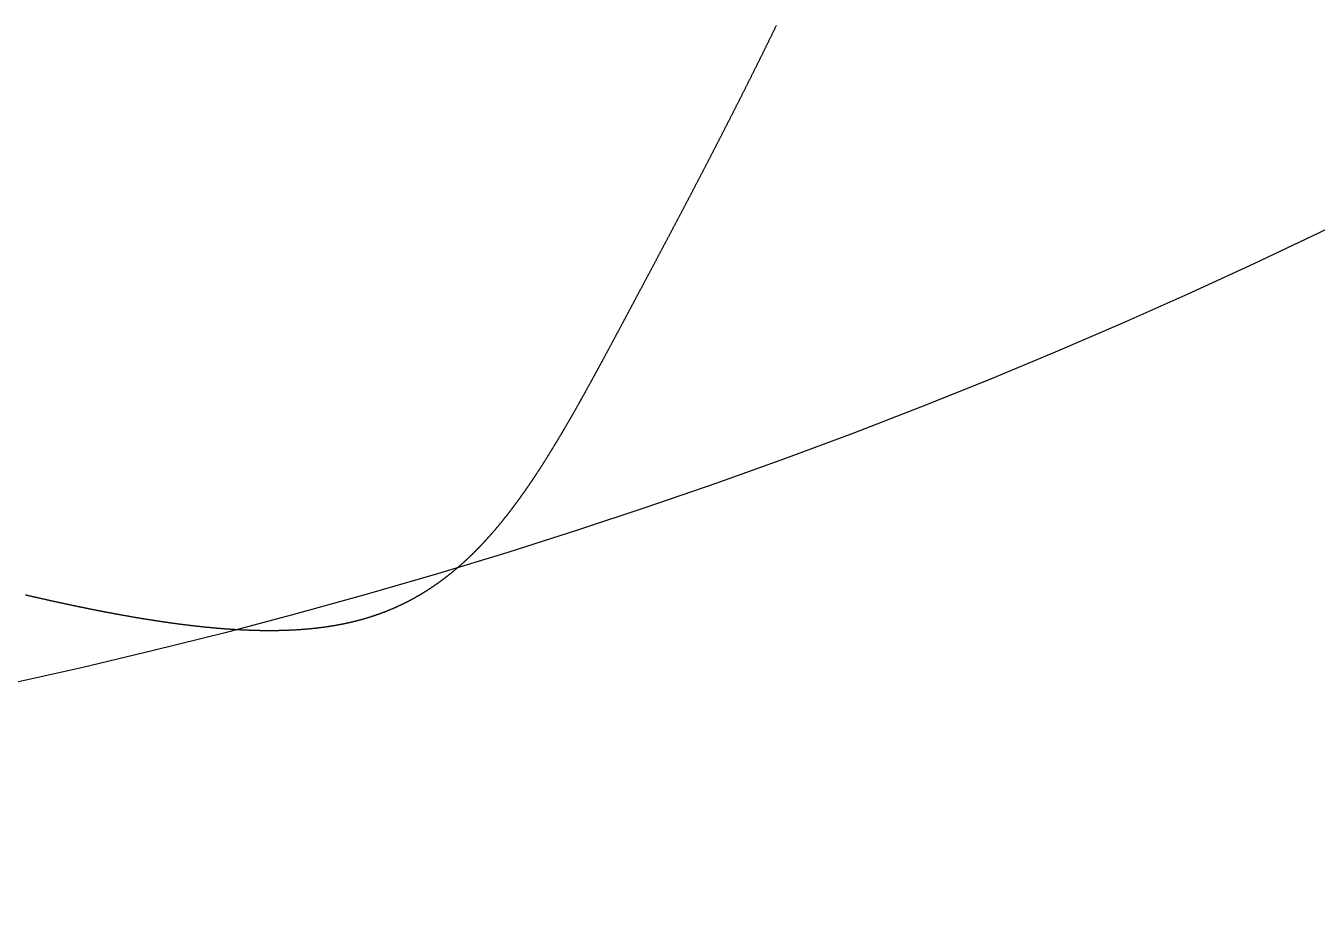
# Model space of a CAD drawing. Header units: millimetres. Extents: x 88 to 97873, y 32 to 55088.
# Drawn here: x 48946.249 to 48948.723, y 5107.377 to 5109.074 of the extents above; entities that cross this region are included whole.
import ezdxf

# ---------------------------------------------------------------- set-up
doc = ezdxf.new("R2010")
doc.units = ezdxf.units.MM
doc.header["$LTSCALE"] = 0.3

msp = doc.modelspace()

# ---------------------------------------------------------------- linework, layer by layer
msp.add_lwpolyline([(48946.2489, 5107.9835), (48946.25, 5107.9833), (48946.2512, 5107.983), (48946.2523, 5107.9827), (48946.2535, 5107.9825), (48946.2546, 5107.9822), (48946.2558, 5107.9819), (48946.2569, 5107.9817), (48946.258, 5107.9814), (48946.2592, 5107.9812), (48946.2603, 5107.9809), (48946.2615, 5107.9806), (48946.2626, 5107.9804), (48946.2637, 5107.9801), (48946.2649, 5107.9799), (48946.266, 5107.9796), (48946.2672, 5107.9793), (48946.2683, 5107.9791), (48946.2694, 5107.9788), (48946.2706, 5107.9786), (48946.2717, 5107.9783), (48946.2728, 5107.978), (48946.274, 5107.9778), (48946.2751, 5107.9775), (48946.2763, 5107.9773), (48946.2774, 5107.977), (48946.2785, 5107.9768), (48946.2797, 5107.9765), (48946.2808, 5107.9763), (48946.2819, 5107.976), (48946.283, 5107.9757), (48946.2842, 5107.9755), (48946.2853, 5107.9752), (48946.2864, 5107.975), (48946.2876, 5107.9747), (48946.2887, 5107.9745), (48946.2898, 5107.9742), (48946.291, 5107.974), (48946.2921, 5107.9737), (48946.2932, 5107.9735), (48946.2943, 5107.9732), (48946.2955, 5107.973), (48946.2966, 5107.9727), (48946.2977, 5107.9725), (48946.2988, 5107.9722), (48946.3, 5107.972), (48946.3011, 5107.9717), (48946.3022, 5107.9715), (48946.3033, 5107.9713), (48946.3045, 5107.971), (48946.3056, 5107.9708), (48946.3067, 5107.9705), (48946.3078, 5107.9703), (48946.3089, 5107.97), (48946.3101, 5107.9698), (48946.3112, 5107.9695), (48946.3123, 5107.9693), (48946.3134, 5107.9691), (48946.3145, 5107.9688), (48946.3157, 5107.9686), (48946.3168, 5107.9683), (48946.3179, 5107.9681), (48946.319, 5107.9678), (48946.3201, 5107.9676), (48946.3212, 5107.9674), (48946.3224, 5107.9671), (48946.3235, 5107.9669), (48946.3246, 5107.9666), (48946.3257, 5107.9664), (48946.3268, 5107.9662), (48946.3279, 5107.9659), (48946.329, 5107.9657), (48946.3301, 5107.9655), (48946.3313, 5107.9652), (48946.3324, 5107.965), (48946.3335, 5107.9648), (48946.3346, 5107.9645), (48946.3357, 5107.9643), (48946.3368, 5107.964), (48946.3379, 5107.9638), (48946.339, 5107.9636), (48946.3401, 5107.9633), (48946.3412, 5107.9631), (48946.3423, 5107.9629), (48946.3434, 5107.9627), (48946.3445, 5107.9624), (48946.3457, 5107.9622), (48946.3468, 5107.962), (48946.3479, 5107.9617), (48946.349, 5107.9615), (48946.3501, 5107.9613), (48946.3512, 5107.961), (48946.3523, 5107.9608), (48946.3534, 5107.9606), (48946.3545, 5107.9604), (48946.3556, 5107.9601), (48946.3567, 5107.9599), (48946.3578, 5107.9597), (48946.3589, 5107.9595), (48946.36, 5107.9592), (48946.3611, 5107.959), (48946.3622, 5107.9588), (48946.3633, 5107.9586), (48946.3643, 5107.9583), (48946.3654, 5107.9581), (48946.3665, 5107.9579), (48946.3676, 5107.9577), (48946.3687, 5107.9575), (48946.3698, 5107.9572), (48946.3709, 5107.957), (48946.372, 5107.9568), (48946.3731, 5107.9566), (48946.3742, 5107.9564), (48946.3753, 5107.9561), (48946.3764, 5107.9559), (48946.3775, 5107.9557), (48946.3785, 5107.9555), (48946.3796, 5107.9553), (48946.3807, 5107.9551), (48946.3818, 5107.9548), (48946.3829, 5107.9546), (48946.384, 5107.9544), (48946.3851, 5107.9542), (48946.3862, 5107.954), (48946.3872, 5107.9538), (48946.3883, 5107.9536), (48946.3894, 5107.9533), (48946.3905, 5107.9531), (48946.3916, 5107.9529), (48946.3927, 5107.9527), (48946.3937, 5107.9525), (48946.3948, 5107.9523), (48946.3959, 5107.9521), (48946.397, 5107.9519), (48946.3981, 5107.9517), (48946.3991, 5107.9515), (48946.4002, 5107.9512), (48946.4013, 5107.951), (48946.4024, 5107.9508), (48946.4035, 5107.9506), (48946.4045, 5107.9504), (48946.4056, 5107.9502), (48946.4067, 5107.95), (48946.4078, 5107.9498), (48946.4088, 5107.9496), (48946.4099, 5107.9494), (48946.411, 5107.9492), (48946.4121, 5107.949), (48946.4131, 5107.9488), (48946.4142, 5107.9486), (48946.4153, 5107.9484), (48946.4163, 5107.9482), (48946.4174, 5107.948), (48946.4185, 5107.9478), (48946.4196, 5107.9476), (48946.4206, 5107.9474), (48946.4217, 5107.9472), (48946.4228, 5107.947), (48946.4238, 5107.9468), (48946.4249, 5107.9466), (48946.426, 5107.9464), (48946.427, 5107.9462), (48946.4281, 5107.946), (48946.4292, 5107.9458), (48946.4302, 5107.9456), (48946.4313, 5107.9455), (48946.4323, 5107.9453), (48946.4334, 5107.9451), (48946.4345, 5107.9449), (48946.4355, 5107.9447), (48946.4366, 5107.9445), (48946.4376, 5107.9443), (48946.4387, 5107.9441), (48946.4398, 5107.9439), (48946.4408, 5107.9437), (48946.4419, 5107.9436), (48946.4429, 5107.9434), (48946.444, 5107.9432), (48946.4451, 5107.943), (48946.4461, 5107.9428), (48946.4472, 5107.9426), (48946.4482, 5107.9424), (48946.4493, 5107.9423), (48946.4503, 5107.9421), (48946.4514, 5107.9419), (48946.4524, 5107.9417), (48946.4535, 5107.9415), (48946.4545, 5107.9413), (48946.4556, 5107.9412), (48946.4566, 5107.941), (48946.4577, 5107.9408), (48946.4587, 5107.9406), (48946.4598, 5107.9404), (48946.4608, 5107.9403), (48946.4619, 5107.9401), (48946.4629, 5107.9399), (48946.464, 5107.9397), (48946.465, 5107.9396), (48946.4661, 5107.9394), (48946.4671, 5107.9392), (48946.4682, 5107.939), (48946.4692, 5107.9389), (48946.4702, 5107.9387), (48946.4713, 5107.9385), (48946.4723, 5107.9383), (48946.4734, 5107.9382), (48946.4744, 5107.938), (48946.4754, 5107.9378), (48946.4765, 5107.9377), (48946.4775, 5107.9375), (48946.4786, 5107.9373), (48946.4796, 5107.9372), (48946.4806, 5107.937), (48946.4817, 5107.9368), (48946.4827, 5107.9367), (48946.4837, 5107.9365), (48946.4848, 5107.9363), (48946.4858, 5107.9362), (48946.4868, 5107.936), (48946.4879, 5107.9358), (48946.4889, 5107.9357), (48946.4899, 5107.9355), (48946.491, 5107.9354), (48946.492, 5107.9352), (48946.493, 5107.935), (48946.4941, 5107.9349), (48946.4951, 5107.9347), (48946.4961, 5107.9346), (48946.4972, 5107.9344), (48946.4982, 5107.9342), (48946.4992, 5107.9341), (48946.5002, 5107.9339), (48946.5013, 5107.9338), (48946.5023, 5107.9336), (48946.5033, 5107.9335), (48946.5043, 5107.9333), (48946.5054, 5107.9331), (48946.5064, 5107.933), (48946.5074, 5107.9328), (48946.5084, 5107.9327), (48946.5095, 5107.9325), (48946.5105, 5107.9324), (48946.5115, 5107.9322), (48946.5125, 5107.9321), (48946.5135, 5107.9319), (48946.5145, 5107.9318), (48946.5156, 5107.9316), (48946.5166, 5107.9315), (48946.5176, 5107.9314), (48946.5186, 5107.9312), (48946.5196, 5107.9311), (48946.5206, 5107.9309), (48946.5217, 5107.9308), (48946.5227, 5107.9306), (48946.5237, 5107.9305), (48946.5247, 5107.9303), (48946.5257, 5107.9302), (48946.5267, 5107.9301), (48946.5277, 5107.9299), (48946.5287, 5107.9298), (48946.5298, 5107.9296), (48946.5308, 5107.9295), (48946.5318, 5107.9294), (48946.5328, 5107.9292), (48946.5338, 5107.9291), (48946.5348, 5107.929), (48946.5358, 5107.9288), (48946.5368, 5107.9287), (48946.5378, 5107.9285), (48946.5388, 5107.9284), (48946.5398, 5107.9283), (48946.5408, 5107.9282), (48946.5418, 5107.928), (48946.5428, 5107.9279), (48946.5438, 5107.9278), (48946.5448, 5107.9276), (48946.5458, 5107.9275), (48946.5468, 5107.9274), (48946.5478, 5107.9272), (48946.5488, 5107.9271), (48946.5498, 5107.927), (48946.5508, 5107.9269), (48946.5518, 5107.9267), (48946.5528, 5107.9266), (48946.5538, 5107.9265), (48946.5548, 5107.9264), (48946.5558, 5107.9262), (48946.5568, 5107.9261), (48946.5578, 5107.926), (48946.5588, 5107.9259), (48946.5598, 5107.9258), (48946.5608, 5107.9256), (48946.5617, 5107.9255), (48946.5627, 5107.9254), (48946.5637, 5107.9253), (48946.5647, 5107.9252), (48946.5657, 5107.925), (48946.5667, 5107.9249), (48946.5677, 5107.9248), (48946.5687, 5107.9247), (48946.5697, 5107.9246), (48946.5706, 5107.9245), (48946.5716, 5107.9244), (48946.5726, 5107.9242), (48946.5736, 5107.9241), (48946.5746, 5107.924), (48946.5756, 5107.9239), (48946.5765, 5107.9238), (48946.5775, 5107.9237), (48946.5785, 5107.9236), (48946.5795, 5107.9235), (48946.5805, 5107.9234), (48946.5814, 5107.9233), (48946.5824, 5107.9232), (48946.5834, 5107.9231), (48946.5844, 5107.923), (48946.5853, 5107.9228), (48946.5863, 5107.9227), (48946.5873, 5107.9226), (48946.5883, 5107.9225), (48946.5892, 5107.9224), (48946.5902, 5107.9223), (48946.5912, 5107.9222), (48946.5922, 5107.9221), (48946.5931, 5107.922), (48946.5941, 5107.9219), (48946.5951, 5107.9218), (48946.596, 5107.9218), (48946.597, 5107.9217), (48946.598, 5107.9216), (48946.5989, 5107.9215), (48946.5999, 5107.9214), (48946.6009, 5107.9213), (48946.6018, 5107.9212), (48946.6028, 5107.9211), (48946.6038, 5107.921), (48946.6047, 5107.9209), (48946.6057, 5107.9208), (48946.6066, 5107.9207), (48946.6076, 5107.9207), (48946.6086, 5107.9206), (48946.6095, 5107.9205), (48946.6105, 5107.9204), (48946.6114, 5107.9203), (48946.6124, 5107.9202), (48946.6134, 5107.9201), (48946.6143, 5107.9201), (48946.6153, 5107.92), (48946.6162, 5107.9199), (48946.6172, 5107.9198), (48946.6181, 5107.9197), (48946.6191, 5107.9197), (48946.62, 5107.9196), (48946.621, 5107.9195), (48946.622, 5107.9194), (48946.6229, 5107.9193), (48946.6239, 5107.9193), (48946.6248, 5107.9192), (48946.6258, 5107.9191), (48946.6267, 5107.919), (48946.6277, 5107.919), (48946.6286, 5107.9189), (48946.6295, 5107.9188), (48946.6305, 5107.9187), (48946.6314, 5107.9187), (48946.6324, 5107.9186), (48946.6333, 5107.9185), (48946.6343, 5107.9185), (48946.6352, 5107.9184), (48946.6362, 5107.9183), (48946.6371, 5107.9183), (48946.638, 5107.9182), (48946.639, 5107.9181), (48946.6399, 5107.9181), (48946.6409, 5107.918), (48946.6418, 5107.918), (48946.6427, 5107.9179), (48946.6437, 5107.9178), (48946.6446, 5107.9178), (48946.6455, 5107.9177), (48946.6465, 5107.9176), (48946.6474, 5107.9176), (48946.6483, 5107.9175), (48946.6493, 5107.9175), (48946.6502, 5107.9174), (48946.6511, 5107.9174), (48946.6521, 5107.9173), (48946.653, 5107.9173), (48946.6539, 5107.9172), (48946.6549, 5107.9172), (48946.6558, 5107.9171), (48946.6567, 5107.917), (48946.6576, 5107.917), (48946.6586, 5107.9169), (48946.6595, 5107.9169), (48946.6604, 5107.9169), (48946.6613, 5107.9168), (48946.6623, 5107.9168), (48946.6632, 5107.9167), (48946.6641, 5107.9167), (48946.665, 5107.9166), (48946.666, 5107.9166), (48946.6669, 5107.9165), (48946.6678, 5107.9165), (48946.6687, 5107.9165), (48946.6696, 5107.9164), (48946.6706, 5107.9164), (48946.6715, 5107.9163), (48946.6724, 5107.9163), (48946.6733, 5107.9163), (48946.6742, 5107.9162), (48946.6751, 5107.9162), (48946.6761, 5107.9162), (48946.677, 5107.9161), (48946.6779, 5107.9161), (48946.6788, 5107.9161), (48946.6797, 5107.916), (48946.6806, 5107.916), (48946.6815, 5107.916), (48946.6824, 5107.9159), (48946.6833, 5107.9159), (48946.6842, 5107.9159), (48946.6852, 5107.9158), (48946.6861, 5107.9158), (48946.687, 5107.9158), (48946.6879, 5107.9158), (48946.6888, 5107.9157), (48946.6897, 5107.9157), (48946.6906, 5107.9157), (48946.6915, 5107.9157), (48946.6924, 5107.9156), (48946.6933, 5107.9156), (48946.6942, 5107.9156), (48946.6951, 5107.9156), (48946.696, 5107.9156), (48946.6969, 5107.9156), (48946.6978, 5107.9155), (48946.6987, 5107.9155), (48946.6996, 5107.9155), (48946.7005, 5107.9155), (48946.7014, 5107.9155), (48946.7023, 5107.9155), (48946.7032, 5107.9155), (48946.704, 5107.9154), (48946.7049, 5107.9154), (48946.7058, 5107.9154), (48946.7067, 5107.9154), (48946.7076, 5107.9154), (48946.7085, 5107.9154), (48946.7094, 5107.9154), (48946.7103, 5107.9154), (48946.7112, 5107.9154), (48946.7121, 5107.9154), (48946.7129, 5107.9154), (48946.7138, 5107.9154), (48946.7147, 5107.9154), (48946.7156, 5107.9154), (48946.7165, 5107.9154), (48946.7174, 5107.9154), (48946.7182, 5107.9154), (48946.7191, 5107.9154), (48946.72, 5107.9154), (48946.7209, 5107.9154), (48946.7218, 5107.9154), (48946.7226, 5107.9154), (48946.7235, 5107.9154), (48946.7244, 5107.9154), (48946.7253, 5107.9154), (48946.7261, 5107.9154), (48946.727, 5107.9154), (48946.7279, 5107.9154), (48946.7288, 5107.9155), (48946.7296, 5107.9155), (48946.7305, 5107.9155), (48946.7314, 5107.9155), (48946.7323, 5107.9155), (48946.7331, 5107.9155), (48946.734, 5107.9155), (48946.7349, 5107.9156), (48946.7357, 5107.9156), (48946.7366, 5107.9156), (48946.7375, 5107.9156), (48946.7383, 5107.9156), (48946.7392, 5107.9157), (48946.7401, 5107.9157), (48946.7409, 5107.9157), (48946.7418, 5107.9157), (48946.7426, 5107.9157), (48946.7435, 5107.9158), (48946.7444, 5107.9158), (48946.7452, 5107.9158), (48946.7461, 5107.9159), (48946.7469, 5107.9159), (48946.7478, 5107.9159), (48946.7487, 5107.9159), (48946.7495, 5107.916), (48946.7504, 5107.916), (48946.7512, 5107.916), (48946.7521, 5107.9161), (48946.7529, 5107.9161), (48946.7538, 5107.9161), (48946.7546, 5107.9162), (48946.7555, 5107.9162), (48946.7563, 5107.9162), (48946.7572, 5107.9163), (48946.758, 5107.9163), (48946.7589, 5107.9164), (48946.7597, 5107.9164), (48946.7606, 5107.9165), (48946.7614, 5107.9165), (48946.7623, 5107.9165), (48946.7631, 5107.9166), (48946.764, 5107.9166), (48946.7648, 5107.9167), (48946.7657, 5107.9167), (48946.7665, 5107.9168), (48946.7673, 5107.9168), (48946.7682, 5107.9169), (48946.769, 5107.9169), (48946.7699, 5107.917), (48946.7707, 5107.917), (48946.7715, 5107.9171), (48946.7724, 5107.9171), (48946.7732, 5107.9172), (48946.774, 5107.9172), (48946.7749, 5107.9173), (48946.7757, 5107.9174), (48946.7766, 5107.9174), (48946.7774, 5107.9175), (48946.7782, 5107.9175), (48946.779, 5107.9176), (48946.7799, 5107.9177), (48946.7807, 5107.9177), (48946.7815, 5107.9178), (48946.7824, 5107.9179), (48946.7832, 5107.9179), (48946.784, 5107.918), (48946.7848, 5107.918), (48946.7857, 5107.9181), (48946.7865, 5107.9182), (48946.7873, 5107.9183), (48946.7881, 5107.9183), (48946.789, 5107.9184), (48946.7898, 5107.9185), (48946.7906, 5107.9185), (48946.7914, 5107.9186), (48946.7922, 5107.9187), (48946.7931, 5107.9188), (48946.7939, 5107.9188), (48946.7947, 5107.9189), (48946.7955, 5107.919), (48946.7963, 5107.9191), (48946.7972, 5107.9192), (48946.798, 5107.9192), (48946.7988, 5107.9193), (48946.7996, 5107.9194), (48946.8004, 5107.9195), (48946.8012, 5107.9196), (48946.802, 5107.9197), (48946.8028, 5107.9198), (48946.8036, 5107.9198), (48946.8045, 5107.9199), (48946.8053, 5107.92), (48946.8061, 5107.9201), (48946.8069, 5107.9202), (48946.8077, 5107.9203), (48946.8085, 5107.9204), (48946.8093, 5107.9205), (48946.8101, 5107.9206), (48946.8109, 5107.9207), (48946.8117, 5107.9208), (48946.8125, 5107.9209), (48946.8133, 5107.921), (48946.8141, 5107.9211), (48946.8149, 5107.9212), (48946.8157, 5107.9213), (48946.8165, 5107.9214), (48946.8173, 5107.9215), (48946.8181, 5107.9216), (48946.8189, 5107.9217), (48946.8197, 5107.9218), (48946.8205, 5107.9219), (48946.8213, 5107.922), (48946.822, 5107.9221), (48946.8228, 5107.9222), (48946.8236, 5107.9223), (48946.8244, 5107.9224), (48946.8252, 5107.9226), (48946.826, 5107.9227), (48946.8268, 5107.9228), (48946.8276, 5107.9229), (48946.8284, 5107.923), (48946.8291, 5107.9231), (48946.8299, 5107.9233), (48946.8307, 5107.9234), (48946.8315, 5107.9235), (48946.8323, 5107.9236), (48946.8331, 5107.9237), (48946.8338, 5107.9239), (48946.8346, 5107.924), (48946.8354, 5107.9241), (48946.8362, 5107.9242), (48946.8369, 5107.9244), (48946.8377, 5107.9245), (48946.8385, 5107.9246), (48946.8393, 5107.9247), (48946.84, 5107.9249), (48946.8408, 5107.925), (48946.8416, 5107.9251), (48946.8424, 5107.9253), (48946.8431, 5107.9254), (48946.8439, 5107.9255), (48946.8447, 5107.9257), (48946.8454, 5107.9258), (48946.8462, 5107.926), (48946.847, 5107.9261), (48946.8477, 5107.9262), (48946.8485, 5107.9264), (48946.8493, 5107.9265), (48946.85, 5107.9267), (48946.8508, 5107.9268), (48946.8516, 5107.9269), (48946.8523, 5107.9271), (48946.8531, 5107.9272), (48946.8539, 5107.9274), (48946.8546, 5107.9275), (48946.8554, 5107.9277), (48946.8561, 5107.9278), (48946.8569, 5107.928), (48946.8576, 5107.9281), (48946.8584, 5107.9283), (48946.8592, 5107.9284), (48946.8599, 5107.9286), (48946.8607, 5107.9288), (48946.8614, 5107.9289), (48946.8622, 5107.9291), (48946.8629, 5107.9292), (48946.8637, 5107.9294), (48946.8644, 5107.9296), (48946.8652, 5107.9297), (48946.8659, 5107.9299), (48946.8667, 5107.93), (48946.8674, 5107.9302), (48946.8681, 5107.9304), (48946.8689, 5107.9305), (48946.8696, 5107.9307), (48946.8704, 5107.9309), (48946.8711, 5107.9311), (48946.8719, 5107.9312), (48946.8726, 5107.9314), (48946.8733, 5107.9316), (48946.8741, 5107.9317), (48946.8748, 5107.9319), (48946.8756, 5107.9321), (48946.8763, 5107.9323), (48946.877, 5107.9324), (48946.8778, 5107.9326), (48946.8785, 5107.9328), (48946.8792, 5107.933), (48946.88, 5107.9332), (48946.8807, 5107.9334), (48946.8814, 5107.9335), (48946.8822, 5107.9337), (48946.8829, 5107.9339), (48946.8836, 5107.9341), (48946.8843, 5107.9343), (48946.8851, 5107.9345), (48946.8858, 5107.9347), (48946.8865, 5107.9349), (48946.8873, 5107.935), (48946.888, 5107.9352), (48946.8887, 5107.9354), (48946.8894, 5107.9356), (48946.8901, 5107.9358), (48946.8909, 5107.936), (48946.8916, 5107.9362), (48946.8923, 5107.9364), (48946.893, 5107.9366), (48946.8937, 5107.9368), (48946.8945, 5107.937), (48946.8952, 5107.9372), (48946.8959, 5107.9374), (48946.8966, 5107.9376), (48946.8973, 5107.9378), (48946.898, 5107.938), (48946.8988, 5107.9382), (48946.8995, 5107.9385), (48946.9002, 5107.9387), (48946.9009, 5107.9389), (48946.9016, 5107.9391), (48946.9023, 5107.9393), (48946.903, 5107.9395), (48946.9037, 5107.9397), (48946.9044, 5107.9399), (48946.9051, 5107.9402), (48946.9058, 5107.9404), (48946.9066, 5107.9406), (48946.9073, 5107.9408), (48946.908, 5107.941), (48946.9087, 5107.9412), (48946.9094, 5107.9415), (48946.9101, 5107.9417), (48946.9108, 5107.9419), (48946.9115, 5107.9421), (48946.9122, 5107.9424), (48946.9129, 5107.9426), (48946.9136, 5107.9428), (48946.9143, 5107.943), (48946.915, 5107.9433), (48946.9157, 5107.9435), (48946.9163, 5107.9437), (48946.917, 5107.944), (48946.9177, 5107.9442), (48946.9184, 5107.9444), (48946.9191, 5107.9447), (48946.9198, 5107.9449), (48946.9205, 5107.9451), (48946.9212, 5107.9454), (48946.9219, 5107.9456), (48946.9226, 5107.9459), (48946.9233, 5107.9461), (48946.9239, 5107.9463), (48946.9246, 5107.9466), (48946.9253, 5107.9468), (48946.926, 5107.9471), (48946.9267, 5107.9473), (48946.9274, 5107.9476), (48946.9281, 5107.9478), (48946.9287, 5107.9481), (48946.9294, 5107.9483), (48946.9301, 5107.9486), (48946.9308, 5107.9488), (48946.9315, 5107.9491), (48946.9321, 5107.9493), (48946.9328, 5107.9496), (48946.9335, 5107.9498), (48946.9342, 5107.9501), (48946.9348, 5107.9503), (48946.9355, 5107.9506), (48946.9362, 5107.9509), (48946.9369, 5107.9511), (48946.9375, 5107.9514), (48946.9382, 5107.9516), (48946.9389, 5107.9519), (48946.9396, 5107.9522), (48946.9402, 5107.9524), (48946.9409, 5107.9527), (48946.9416, 5107.953), (48946.9422, 5107.9532), (48946.9429, 5107.9535), (48946.9436, 5107.9538), (48946.9442, 5107.954), (48946.9449, 5107.9543), (48946.9456, 5107.9546), (48946.9462, 5107.9549), (48946.9469, 5107.9551), (48946.9476, 5107.9554), (48946.9482, 5107.9557), (48946.9489, 5107.956), (48946.9495, 5107.9562), (48946.9502, 5107.9565), (48946.9509, 5107.9568), (48946.9515, 5107.9571), (48946.9522, 5107.9574), (48946.9528, 5107.9576), (48946.9535, 5107.9579), (48946.9542, 5107.9582), (48946.9548, 5107.9585), (48946.9555, 5107.9588), (48946.9561, 5107.9591), (48946.9568, 5107.9594), (48946.9574, 5107.9596), (48946.9581, 5107.9599), (48946.9587, 5107.9602), (48946.9594, 5107.9605), (48946.96, 5107.9608), (48946.9607, 5107.9611), (48946.9613, 5107.9614), (48946.962, 5107.9617), (48946.9626, 5107.962), (48946.9633, 5107.9623), (48946.9639, 5107.9626), (48946.9646, 5107.9629), (48946.9652, 5107.9632), (48946.9659, 5107.9635), (48946.9665, 5107.9638), (48946.9672, 5107.9641), (48946.9678, 5107.9644), (48946.9684, 5107.9647), (48946.9691, 5107.965), (48946.9697, 5107.9653), (48946.9704, 5107.9656), (48946.971, 5107.9659), (48946.9716, 5107.9662), (48946.9723, 5107.9665), (48946.9729, 5107.9669), (48946.9736, 5107.9672), (48946.9742, 5107.9675), (48946.9748, 5107.9678), (48946.9755, 5107.9681), (48946.9761, 5107.9684), (48946.9767, 5107.9687), (48946.9774, 5107.9691), (48946.978, 5107.9694), (48946.9786, 5107.9697), (48946.9793, 5107.97), (48946.9799, 5107.9703), (48946.9805, 5107.9707), (48946.9812, 5107.971), (48946.9818, 5107.9713), (48946.9824, 5107.9716), (48946.983, 5107.972), (48946.9837, 5107.9723), (48946.9843, 5107.9726), (48946.9849, 5107.9729), (48946.9856, 5107.9733), (48946.9862, 5107.9736), (48946.9868, 5107.9739), (48946.9874, 5107.9743), (48946.9881, 5107.9746), (48946.9887, 5107.9749), (48946.9893, 5107.9753), (48946.9899, 5107.9756), (48946.9905, 5107.9759), (48946.9912, 5107.9763), (48946.9918, 5107.9766), (48946.9924, 5107.977), (48946.993, 5107.9773), (48946.9936, 5107.9776), (48946.9943, 5107.978), (48946.9949, 5107.9783), (48946.9955, 5107.9787), (48946.9961, 5107.979), (48946.9967, 5107.9794), (48946.9973, 5107.9797), (48946.9979, 5107.9801), (48946.9986, 5107.9804), (48946.9992, 5107.9808), (48946.9998, 5107.9811), (48947.0004, 5107.9815), (48947.001, 5107.9818), (48947.0016, 5107.9822), (48947.0022, 5107.9825), (48947.0028, 5107.9829), (48947.0035, 5107.9832), (48947.0041, 5107.9836), (48947.0047, 5107.9839), (48947.0053, 5107.9843), (48947.0059, 5107.9847), (48947.0065, 5107.985), (48947.0071, 5107.9854), (48947.0077, 5107.9857), (48947.0083, 5107.9861), (48947.0089, 5107.9865), (48947.0095, 5107.9868), (48947.0101, 5107.9872), (48947.0107, 5107.9876), (48947.0113, 5107.9879), (48947.0119, 5107.9883), (48947.0125, 5107.9887), (48947.0131, 5107.989), (48947.0137, 5107.9894), (48947.0143, 5107.9898), (48947.0149, 5107.9902), (48947.0155, 5107.9905), (48947.0161, 5107.9909), (48947.0167, 5107.9913), (48947.0173, 5107.9917), (48947.0179, 5107.992), (48947.0185, 5107.9924), (48947.0191, 5107.9928), (48947.0197, 5107.9932), (48947.0203, 5107.9936), (48947.0209, 5107.9939), (48947.0215, 5107.9943), (48947.0221, 5107.9947), (48947.0226, 5107.9951), (48947.0232, 5107.9955), (48947.0238, 5107.9959), (48947.0244, 5107.9963), (48947.025, 5107.9966), (48947.0256, 5107.997), (48947.0262, 5107.9974), (48947.0268, 5107.9978), (48947.0274, 5107.9982), (48947.0279, 5107.9986), (48947.0285, 5107.999), (48947.0291, 5107.9994), (48947.0297, 5107.9998), (48947.0303, 5108.0002), (48947.0309, 5108.0006), (48947.0315, 5108.001), (48947.032, 5108.0014), (48947.0326, 5108.0018), (48947.0332, 5108.0022), (48947.0338, 5108.0026), (48947.0344, 5108.003), (48947.0349, 5108.0034), (48947.0355, 5108.0038), (48947.0361, 5108.0042), (48947.0367, 5108.0046), (48947.0373, 5108.005), (48947.0378, 5108.0054), (48947.0384, 5108.0058), (48947.039, 5108.0062), (48947.0396, 5108.0066), (48947.0401, 5108.007), (48947.0407, 5108.0075), (48947.0413, 5108.0079), (48947.0419, 5108.0083), (48947.0424, 5108.0087), (48947.043, 5108.0091), (48947.0436, 5108.0095), (48947.0442, 5108.01), (48947.0447, 5108.0104), (48947.0453, 5108.0108), (48947.0459, 5108.0112), (48947.0464, 5108.0116), (48947.047, 5108.0121), (48947.0476, 5108.0125), (48947.0482, 5108.0129), (48947.0487, 5108.0133), (48947.0493, 5108.0137), (48947.0499, 5108.0142), (48947.0504, 5108.0146), (48947.051, 5108.015), (48947.0516, 5108.0155), (48947.0521, 5108.0159), (48947.0527, 5108.0163), (48947.0533, 5108.0168), (48947.0538, 5108.0172), (48947.0544, 5108.0176), (48947.0549, 5108.0181), (48947.0555, 5108.0185), (48947.0561, 5108.0189), (48947.0566, 5108.0194), (48947.0572, 5108.0198), (48947.0578, 5108.0202), (48947.0583, 5108.0207), (48947.0589, 5108.0211), (48947.0594, 5108.0216), (48947.06, 5108.022), (48947.0606, 5108.0224), (48947.0611, 5108.0229), (48947.0617, 5108.0233), (48947.0622, 5108.0238), (48947.0628, 5108.0242), (48947.0633, 5108.0247), (48947.0639, 5108.0251), (48947.0645, 5108.0256), (48947.065, 5108.026), (48947.0656, 5108.0265), (48947.0661, 5108.0269), (48947.0667, 5108.0274), (48947.0672, 5108.0278), (48947.0678, 5108.0283), (48947.0683, 5108.0287), (48947.0689, 5108.0292), (48947.0694, 5108.0296), (48947.07, 5108.0301), (48947.0705, 5108.0306), (48947.0711, 5108.031), (48947.0716, 5108.0315), (48947.0722, 5108.0319), (48947.0727, 5108.0324), (48947.0733, 5108.0329), (48947.0738, 5108.0333), (48947.0744, 5108.0338), (48947.0749, 5108.0343), (48947.0755, 5108.0347), (48947.076, 5108.0352), (48947.0766, 5108.0357), (48947.0771, 5108.0361), (48947.0777, 5108.0366), (48947.0782, 5108.0371), (48947.0787, 5108.0375), (48947.0793, 5108.038), (48947.0798, 5108.0385), (48947.0804, 5108.0389), (48947.0809, 5108.0394), (48947.0815, 5108.0399), (48947.082, 5108.0404), (48947.0825, 5108.0409), (48947.0831, 5108.0413), (48947.0836, 5108.0418), (48947.0842, 5108.0423), (48947.0847, 5108.0428), (48947.0852, 5108.0432), (48947.0858, 5108.0437), (48947.0863, 5108.0442), (48947.0869, 5108.0447), (48947.0874, 5108.0452), (48947.0879, 5108.0457), (48947.0885, 5108.0462), (48947.089, 5108.0466), (48947.0895, 5108.0471), (48947.0901, 5108.0476), (48947.0906, 5108.0481), (48947.0911, 5108.0486), (48947.0917, 5108.0491), (48947.0922, 5108.0496), (48947.0927, 5108.0501), (48947.0933, 5108.0506), (48947.0938, 5108.0511), (48947.0943, 5108.0516), (48947.0949, 5108.0521), (48947.0954, 5108.0526), (48947.0959, 5108.053), (48947.0965, 5108.0535), (48947.097, 5108.054), (48947.0975, 5108.0545), (48947.0981, 5108.055), (48947.0986, 5108.0556), (48947.0991, 5108.0561), (48947.0996, 5108.0566), (48947.1002, 5108.0571), (48947.1007, 5108.0576), (48947.1012, 5108.0581), (48947.1018, 5108.0586), (48947.1023, 5108.0591), (48947.1028, 5108.0596), (48947.1033, 5108.0601), (48947.1039, 5108.0606), (48947.1044, 5108.0611), (48947.1049, 5108.0616), (48947.1054, 5108.0622), (48947.106, 5108.0627), (48947.1065, 5108.0632), (48947.107, 5108.0637), (48947.1075, 5108.0642), (48947.108, 5108.0647), (48947.1086, 5108.0653), (48947.1091, 5108.0658), (48947.1096, 5108.0663), (48947.1101, 5108.0668), (48947.1107, 5108.0673), (48947.1112, 5108.0679), (48947.1117, 5108.0684), (48947.1122, 5108.0689), (48947.1127, 5108.0694), (48947.1133, 5108.07), (48947.1138, 5108.0705), (48947.1143, 5108.071), (48947.1148, 5108.0715), (48947.1153, 5108.0721), (48947.1158, 5108.0726), (48947.1164, 5108.0731), (48947.1169, 5108.0737), (48947.1174, 5108.0742), (48947.1179, 5108.0747), (48947.1184, 5108.0753), (48947.1189, 5108.0758), (48947.1195, 5108.0763), (48947.12, 5108.0769), (48947.1205, 5108.0774), (48947.121, 5108.0779), (48947.1215, 5108.0785), (48947.122, 5108.079), (48947.1225, 5108.0796), (48947.123, 5108.0801), (48947.1236, 5108.0806), (48947.1241, 5108.0812), (48947.1246, 5108.0817), (48947.1251, 5108.0823), (48947.1256, 5108.0828), (48947.1261, 5108.0834), (48947.1266, 5108.0839), (48947.1271, 5108.0845), (48947.1276, 5108.085), (48947.1282, 5108.0856), (48947.1287, 5108.0861), (48947.1292, 5108.0867), (48947.1297, 5108.0872), (48947.1302, 5108.0878), (48947.1307, 5108.0883), (48947.1312, 5108.0889), (48947.1317, 5108.0894), (48947.1322, 5108.09), (48947.1327, 5108.0905), (48947.1332, 5108.0911), (48947.1337, 5108.0916), (48947.1342, 5108.0922), (48947.1347, 5108.0928), (48947.1352, 5108.0933), (48947.1358, 5108.0939), (48947.1363, 5108.0945), (48947.1368, 5108.095), (48947.1373, 5108.0956), (48947.1378, 5108.0961), (48947.1383, 5108.0967), (48947.1388, 5108.0973), (48947.1393, 5108.0978), (48947.1398, 5108.0984), (48947.1403, 5108.099), (48947.1408, 5108.0995), (48947.1413, 5108.1001), (48947.1418, 5108.1007), (48947.1423, 5108.1013), (48947.1428, 5108.1018), (48947.1433, 5108.1024), (48947.1438, 5108.103), (48947.1443, 5108.1036), (48947.1448, 5108.1041), (48947.1453, 5108.1047), (48947.1458, 5108.1053), (48947.1463, 5108.1059), (48947.1468, 5108.1064), (48947.1473, 5108.107), (48947.1478, 5108.1076), (48947.1483, 5108.1082), (48947.1488, 5108.1088), (48947.1493, 5108.1094), (48947.1498, 5108.1099), (48947.1503, 5108.1105), (48947.1508, 5108.1111), (48947.1512, 5108.1117), (48947.1517, 5108.1123), (48947.1522, 5108.1129), (48947.1527, 5108.1135), (48947.1532, 5108.114), (48947.1537, 5108.1146), (48947.1542, 5108.1152), (48947.1547, 5108.1158), (48947.1552, 5108.1164), (48947.1557, 5108.117), (48947.1562, 5108.1176), (48947.1567, 5108.1182), (48947.1572, 5108.1188), (48947.1577, 5108.1194), (48947.1582, 5108.12), (48947.1586, 5108.1206), (48947.1591, 5108.1212), (48947.1596, 5108.1218), (48947.1601, 5108.1224), (48947.1606, 5108.123), (48947.1611, 5108.1236), (48947.1616, 5108.1242), (48947.1621, 5108.1248), (48947.1626, 5108.1254), (48947.1631, 5108.126), (48947.1636, 5108.1266), (48947.164, 5108.1272), (48947.1645, 5108.1278), (48947.165, 5108.1284), (48947.1655, 5108.129), (48947.166, 5108.1297), (48947.1665, 5108.1303), (48947.167, 5108.1309), (48947.1675, 5108.1315), (48947.1679, 5108.1321), (48947.1684, 5108.1327), (48947.1689, 5108.1333), (48947.1694, 5108.1339), (48947.1699, 5108.1346), (48947.1704, 5108.1352), (48947.1709, 5108.1358), (48947.1713, 5108.1364), (48947.1718, 5108.137), (48947.1723, 5108.1377), (48947.1728, 5108.1383), (48947.1733, 5108.1389), (48947.1738, 5108.1395), (48947.1743, 5108.1401), (48947.1747, 5108.1408), (48947.1752, 5108.1414), (48947.1757, 5108.142), (48947.1762, 5108.1426), (48947.1767, 5108.1433), (48947.1772, 5108.1439), (48947.1776, 5108.1445), (48947.1781, 5108.1452), (48947.1786, 5108.1458), (48947.1791, 5108.1464), (48947.1796, 5108.147), (48947.1801, 5108.1477), (48947.1805, 5108.1483), (48947.181, 5108.1489), (48947.1815, 5108.1496), (48947.182, 5108.1502), (48947.1825, 5108.1509), (48947.1829, 5108.1515), (48947.1834, 5108.1521), (48947.1839, 5108.1528), (48947.1844, 5108.1534), (48947.1849, 5108.154), (48947.1853, 5108.1547), (48947.1858, 5108.1553), (48947.1863, 5108.156), (48947.1868, 5108.1566), (48947.1873, 5108.1573), (48947.1877, 5108.1579), (48947.1882, 5108.1586), (48947.1887, 5108.1592), (48947.1892, 5108.1598), (48947.1896, 5108.1605), (48947.1901, 5108.1611), (48947.1906, 5108.1618), (48947.1911, 5108.1624), (48947.1916, 5108.1631), (48947.192, 5108.1637), (48947.1925, 5108.1644), (48947.193, 5108.1651), (48947.1935, 5108.1657), (48947.1939, 5108.1664), (48947.1944, 5108.167), (48947.1949, 5108.1677), (48947.1954, 5108.1683), (48947.1958, 5108.169), (48947.1963, 5108.1696), (48947.1968, 5108.1703), (48947.1973, 5108.171), (48947.1977, 5108.1716), (48947.1982, 5108.1723), (48947.1987, 5108.1729), (48947.1992, 5108.1736), (48947.1996, 5108.1743), (48947.2001, 5108.1749), (48947.2006, 5108.1756), (48947.2011, 5108.1763), (48947.2015, 5108.1769), (48947.202, 5108.1776), (48947.2025, 5108.1783), (48947.203, 5108.1789), (48947.2034, 5108.1796), (48947.2039, 5108.1803), (48947.2044, 5108.181), (48947.2048, 5108.1816), (48947.2053, 5108.1823), (48947.2058, 5108.183), (48947.2063, 5108.1837), (48947.2067, 5108.1843), (48947.2072, 5108.185), (48947.2077, 5108.1857), (48947.2081, 5108.1864), (48947.2086, 5108.187), (48947.2091, 5108.1877), (48947.2096, 5108.1884), (48947.21, 5108.1891), (48947.2105, 5108.1898), (48947.211, 5108.1904), (48947.2114, 5108.1911), (48947.2119, 5108.1918), (48947.2124, 5108.1925), (48947.2129, 5108.1932), (48947.2133, 5108.1939), (48947.2138, 5108.1945), (48947.2143, 5108.1952), (48947.2147, 5108.1959), (48947.2152, 5108.1966), (48947.2157, 5108.1973), (48947.2161, 5108.198), (48947.2166, 5108.1987), (48947.2171, 5108.1994), (48947.2175, 5108.2001), (48947.218, 5108.2008), (48947.2185, 5108.2014), (48947.219, 5108.2021), (48947.2194, 5108.2028), (48947.2199, 5108.2035), (48947.2204, 5108.2042), (48947.2208, 5108.2049), (48947.2213, 5108.2056), (48947.2218, 5108.2063), (48947.2222, 5108.207), (48947.2227, 5108.2077), (48947.2232, 5108.2084), (48947.2236, 5108.2091), (48947.2241, 5108.2098), (48947.2246, 5108.2105), (48947.225, 5108.2112), (48947.2255, 5108.2119), (48947.226, 5108.2126), (48947.2264, 5108.2134), (48947.2269, 5108.2141), (48947.2274, 5108.2148), (48947.2278, 5108.2155), (48947.2283, 5108.2162), (48947.2288, 5108.2169), (48947.2292, 5108.2176), (48947.2297, 5108.2183), (48947.2302, 5108.219), (48947.2306, 5108.2197), (48947.2311, 5108.2205), (48947.2316, 5108.2212), (48947.232, 5108.2219), (48947.2325, 5108.2226), (48947.233, 5108.2233), (48947.2334, 5108.224), (48947.2339, 5108.2248), (48947.2344, 5108.2255), (48947.2348, 5108.2262), (48947.2353, 5108.2269), (48947.2358, 5108.2276), (48947.2362, 5108.2284), (48947.2367, 5108.2291), (48947.2372, 5108.2298), (48947.2376, 5108.2305), (48947.2381, 5108.2313), (48947.2385, 5108.232), (48947.239, 5108.2327), (48947.2395, 5108.2334), (48947.2399, 5108.2342), (48947.2404, 5108.2349), (48947.2409, 5108.2356), (48947.2413, 5108.2363), (48947.2418, 5108.2371), (48947.2423, 5108.2378), (48947.2427, 5108.2385), (48947.2432, 5108.2393), (48947.2437, 5108.24), (48947.2441, 5108.2407), (48947.2446, 5108.2415), (48947.2451, 5108.2422), (48947.2455, 5108.2429), (48947.246, 5108.2437), (48947.2464, 5108.2444), (48947.2469, 5108.2452), (48947.2474, 5108.2459), (48947.2478, 5108.2466), (48947.2483, 5108.2474), (48947.2488, 5108.2481), (48947.2492, 5108.2489), (48947.2497, 5108.2496), (48947.2502, 5108.2503), (48947.2506, 5108.2511), (48947.2511, 5108.2518), (48947.2515, 5108.2526), (48947.252, 5108.2533), (48947.2525, 5108.2541), (48947.2529, 5108.2548), (48947.2534, 5108.2556), (48947.2539, 5108.2563), (48947.2543, 5108.2571), (48947.2548, 5108.2578), (48947.2552, 5108.2586), (48947.2557, 5108.2593), (48947.2562, 5108.2601), (48947.2566, 5108.2608), (48947.2571, 5108.2616), (48947.2576, 5108.2623), (48947.258, 5108.2631), (48947.2585, 5108.2638), (48947.259, 5108.2646), (48947.2594, 5108.2654), (48947.2599, 5108.2661), (48947.2603, 5108.2669), (48947.2608, 5108.2676), (48947.2613, 5108.2684), (48947.2617, 5108.2692), (48947.2622, 5108.2699), (48947.2627, 5108.2707), (48947.2631, 5108.2714), (48947.2636, 5108.2722), (48947.264, 5108.273), (48947.2645, 5108.2737), (48947.265, 5108.2745), (48947.2654, 5108.2753), (48947.2659, 5108.276), (48947.2664, 5108.2768), (48947.2668, 5108.2776), (48947.2673, 5108.2783), (48947.2677, 5108.2791), (48947.2682, 5108.2799), (48947.2687, 5108.2806), (48947.2691, 5108.2814), (48947.2696, 5108.2822), (48947.2701, 5108.283), (48947.2705, 5108.2837), (48947.271, 5108.2845), (48947.2714, 5108.2853), (48947.2719, 5108.2861), (48947.2724, 5108.2868), (48947.2728, 5108.2876), (48947.2733, 5108.2884), (48947.2738, 5108.2892), (48947.2742, 5108.29), (48947.2747, 5108.2907), (48947.2751, 5108.2915), (48947.2756, 5108.2923), (48947.2761, 5108.2931), (48947.2765, 5108.2939), (48947.277, 5108.2947), (48947.2775, 5108.2954), (48947.2779, 5108.2962), (48947.2784, 5108.297), (48947.2789, 5108.2978), (48947.2793, 5108.2986), (48947.2798, 5108.2994), (48947.2802, 5108.3002), (48947.2807, 5108.3009), (48947.2812, 5108.3017), (48947.2816, 5108.3025), (48947.2821, 5108.3033), (48947.2826, 5108.3041), (48947.283, 5108.3049), (48947.2835, 5108.3057), (48947.284, 5108.3065), (48947.2844, 5108.3073), (48947.2849, 5108.3081), (48947.2853, 5108.3089), (48947.2858, 5108.3097), (48947.2863, 5108.3105), (48947.2867, 5108.3113), (48947.2872, 5108.3121), (48947.2877, 5108.3129), (48947.2881, 5108.3137), (48947.2886, 5108.3145), (48947.2891, 5108.3153), (48947.2895, 5108.3161), (48947.29, 5108.3169), (48947.2904, 5108.3177), (48947.2909, 5108.3185), (48947.2914, 5108.3193), (48947.2918, 5108.3201), (48947.2923, 5108.3209), (48947.2928, 5108.3217), (48947.2932, 5108.3225), (48947.2937, 5108.3233), (48947.2942, 5108.3241), (48947.2946, 5108.3249), (48947.2951, 5108.3258), (48947.2956, 5108.3266), (48947.296, 5108.3274), (48947.2965, 5108.3282), (48947.2969, 5108.329), (48947.2974, 5108.3298), (48947.2979, 5108.3306), (48947.2983, 5108.3314), (48947.2988, 5108.3323), (48947.2993, 5108.3331), (48947.2997, 5108.3339), (48947.3002, 5108.3347), (48947.3007, 5108.3355), (48947.3011, 5108.3364), (48947.3016, 5108.3372), (48947.3021, 5108.338), (48947.3025, 5108.3388), (48947.303, 5108.3396), (48947.3035, 5108.3405), (48947.3039, 5108.3413), (48947.3044, 5108.3421), (48947.3049, 5108.3429), (48947.3053, 5108.3438), (48947.3058, 5108.3446), (48947.3063, 5108.3454), (48947.3067, 5108.3462), (48947.3072, 5108.3471), (48947.3077, 5108.3479), (48947.3081, 5108.3487), (48947.3086, 5108.3496), (48947.3091, 5108.3504), (48947.3095, 5108.3512), (48947.31, 5108.352), (48947.3105, 5108.3529), (48947.3109, 5108.3537), (48947.3114, 5108.3545), (48947.3119, 5108.3554), (48947.3123, 5108.3562), (48947.3128, 5108.357), (48947.3133, 5108.3579), (48947.3137, 5108.3587), (48947.3142, 5108.3596), (48947.3147, 5108.3604), (48947.3152, 5108.3612), (48947.3156, 5108.3621), (48947.3161, 5108.3629), (48947.3166, 5108.3638), (48947.317, 5108.3646), (48947.3175, 5108.3654), (48947.318, 5108.3663), (48947.3184, 5108.3671), (48947.3189, 5108.368), (48947.3194, 5108.3688), (48947.3198, 5108.3697), (48947.3203, 5108.3705), (48947.3208, 5108.3714), (48947.3213, 5108.3722), (48947.3217, 5108.3731), (48947.3222, 5108.3739), (48947.3227, 5108.3748), (48947.3231, 5108.3756), (48947.3236, 5108.3765), (48947.3241, 5108.3773), (48947.3246, 5108.3782), (48947.325, 5108.379), (48947.3255, 5108.3799), (48947.326, 5108.3807), (48947.3264, 5108.3816), (48947.3269, 5108.3824), (48947.3274, 5108.3833), (48947.3279, 5108.3841), (48947.3283, 5108.385), (48947.3288, 5108.3859), (48947.3293, 5108.3867), (48947.3297, 5108.3876), (48947.3302, 5108.3884), (48947.3307, 5108.3893), (48947.3312, 5108.3902), (48947.3316, 5108.391), (48947.3321, 5108.3919), (48947.3326, 5108.3927), (48947.3331, 5108.3936), (48947.3335, 5108.3945), (48947.334, 5108.3953), (48947.3345, 5108.3962), (48947.335, 5108.3971), (48947.3354, 5108.3979), (48947.3359, 5108.3988), (48947.3364, 5108.3997), (48947.3369, 5108.4005), (48947.3373, 5108.4014), (48947.3378, 5108.4023), (48947.3383, 5108.4031), (48947.3388, 5108.404), (48947.3392, 5108.4049), (48947.3397, 5108.4058), (48947.3402, 5108.4066), (48947.3407, 5108.4075), (48947.3411, 5108.4084), (48947.3416, 5108.4093), (48947.3421, 5108.4101), (48947.3426, 5108.411), (48947.343, 5108.4119), (48947.3435, 5108.4128), (48947.344, 5108.4136), (48947.3445, 5108.4145), (48947.345, 5108.4154), (48947.3454, 5108.4163), (48947.3459, 5108.4172), (48947.3464, 5108.418), (48947.3469, 5108.4189), (48947.3473, 5108.4198), (48947.3478, 5108.4207), (48947.3483, 5108.4216), (48947.3488, 5108.4225), (48947.3493, 5108.4234), (48947.3497, 5108.4242), (48947.3502, 5108.4251), (48947.3507, 5108.426), (48947.3512, 5108.4269), (48947.3517, 5108.4278), (48947.3521, 5108.4287), (48947.3526, 5108.4296), (48947.3531, 5108.4305), (48947.3536, 5108.4313), (48947.3541, 5108.4322), (48947.3546, 5108.4331), (48947.355, 5108.434), (48947.3555, 5108.4349), (48947.356, 5108.4358), (48947.3565, 5108.4367), (48947.357, 5108.4376), (48947.3575, 5108.4385), (48947.3579, 5108.4394), (48947.3584, 5108.4403), (48947.3589, 5108.4412), (48947.3594, 5108.4421), (48947.3599, 5108.443), (48947.3604, 5108.4439), (48947.3608, 5108.4448), (48947.3613, 5108.4457), (48947.3618, 5108.4466), (48947.3623, 5108.4475), (48947.3628, 5108.4484), (48947.3633, 5108.4493), (48947.3638, 5108.4502), (48947.3642, 5108.4511), (48947.3647, 5108.452), (48947.3652, 5108.4529), (48947.3657, 5108.4538), (48947.3662, 5108.4547), (48947.3667, 5108.4556), (48947.3672, 5108.4565), (48947.3677, 5108.4575), (48947.3681, 5108.4584), (48947.3686, 5108.4593), (48947.3691, 5108.4602), (48947.3696, 5108.4611), (48947.3701, 5108.462), (48947.3706, 5108.4629), (48947.3711, 5108.4638), (48947.3716, 5108.4647), (48947.3721, 5108.4657), (48947.3725, 5108.4666), (48947.373, 5108.4675), (48947.3735, 5108.4684), (48947.374, 5108.4693), (48947.3745, 5108.4702), (48947.375, 5108.4712), (48947.3755, 5108.4721), (48947.376, 5108.473), (48947.3765, 5108.4739), (48947.377, 5108.4748), (48947.3775, 5108.4758), (48947.378, 5108.4767), (48947.3784, 5108.4776), (48947.3789, 5108.4785), (48947.3794, 5108.4794), (48947.3799, 5108.4804), (48947.3804, 5108.4813), (48947.3809, 5108.4822), (48947.3814, 5108.4831), (48947.3819, 5108.4841), (48947.3824, 5108.485), (48947.3829, 5108.4859), (48947.3834, 5108.4869), (48947.3839, 5108.4878), (48947.3844, 5108.4887), (48947.3849, 5108.4896), (48947.3854, 5108.4906), (48947.3859, 5108.4915), (48947.3864, 5108.4924), (48947.3869, 5108.4934), (48947.3874, 5108.4943), (48947.3879, 5108.4952), (48947.3884, 5108.4962), (48947.3889, 5108.4971), (48947.3894, 5108.498), (48947.3899, 5108.499), (48947.3904, 5108.4999), (48947.3909, 5108.5009), (48947.3914, 5108.5018), (48947.3919, 5108.5027), (48947.3924, 5108.5037), (48947.3929, 5108.5046), (48947.3934, 5108.5055), (48947.3939, 5108.5065), (48947.3944, 5108.5074), (48947.3949, 5108.5084), (48947.3954, 5108.5093), (48947.3959, 5108.5103), (48947.3964, 5108.5112), (48947.3969, 5108.5121), (48947.3974, 5108.5131), (48947.3979, 5108.514), (48947.3984, 5108.515), (48947.3989, 5108.5159), (48947.3994, 5108.5169), (48947.3999, 5108.5178), (48947.4004, 5108.5188), (48947.4009, 5108.5197), (48947.4014, 5108.5207), (48947.4019, 5108.5216), (48947.4025, 5108.5226), (48947.403, 5108.5235), (48947.4035, 5108.5245), (48947.404, 5108.5254), (48947.4045, 5108.5264), (48947.405, 5108.5273), (48947.4055, 5108.5283), (48947.406, 5108.5292), (48947.4065, 5108.5302), (48947.407, 5108.5312), (48947.4075, 5108.5321), (48947.4081, 5108.5331), (48947.4086, 5108.534), (48947.4091, 5108.535), (48947.4096, 5108.5359), (48947.4101, 5108.5369), (48947.4106, 5108.5379), (48947.4111, 5108.5388), (48947.4116, 5108.5398), (48947.4121, 5108.5407), (48947.4127, 5108.5417), (48947.4132, 5108.5427), (48947.4137, 5108.5436), (48947.4142, 5108.5446), (48947.4147, 5108.5456), (48947.4152, 5108.5465), (48947.4157, 5108.5475), (48947.4163, 5108.5485), (48947.4168, 5108.5494), (48947.4173, 5108.5504), (48947.4178, 5108.5514), (48947.4183, 5108.5523), (48947.4188, 5108.5533), (48947.4194, 5108.5543), (48947.4199, 5108.5552), (48947.4204, 5108.5562), (48947.4209, 5108.5572), (48947.4214, 5108.5582), (48947.4219, 5108.5591), (48947.4225, 5108.5601), (48947.423, 5108.5611), (48947.4235, 5108.5621), (48947.424, 5108.563), (48947.4245, 5108.564), (48947.4251, 5108.565), (48947.4256, 5108.566), (48947.4261, 5108.5669), (48947.4266, 5108.5679), (48947.4271, 5108.5689), (48947.4277, 5108.5699), (48947.4282, 5108.5708), (48947.4287, 5108.5718), (48947.4292, 5108.5728), (48947.4298, 5108.5738), (48947.4303, 5108.5748), (48947.4308, 5108.5757), (48947.4313, 5108.5767), (48947.4319, 5108.5777), (48947.4324, 5108.5787), (48947.4329, 5108.5797), (48947.4334, 5108.5807), (48947.4339, 5108.5817), (48947.4345, 5108.5826), (48947.435, 5108.5836), (48947.4355, 5108.5846), (48947.436, 5108.5856), (48947.4366, 5108.5866), (48947.4371, 5108.5876), (48947.4376, 5108.5886), (48947.4382, 5108.5896), (48947.4387, 5108.5905), (48947.4392, 5108.5915), (48947.4397, 5108.5925), (48947.4403, 5108.5935), (48947.4408, 5108.5945), (48947.4413, 5108.5955), (48947.4419, 5108.5965), (48947.4424, 5108.5975), (48947.4429, 5108.5985), (48947.4434, 5108.5995), (48947.444, 5108.6005), (48947.4445, 5108.6015), (48947.445, 5108.6025), (48947.4456, 5108.6035), (48947.4461, 5108.6045), (48947.4466, 5108.6055), (48947.4472, 5108.6065), (48947.4477, 5108.6075), (48947.4482, 5108.6085), (48947.4487, 5108.6095), (48947.4493, 5108.6105), (48947.4498, 5108.6115), (48947.4503, 5108.6125), (48947.4509, 5108.6135), (48947.4514, 5108.6145), (48947.4519, 5108.6155), (48947.4525, 5108.6165), (48947.453, 5108.6175), (48947.4535, 5108.6185), (48947.4541, 5108.6195), (48947.4546, 5108.6205), (48947.4551, 5108.6215), (48947.4557, 5108.6225), (48947.4562, 5108.6235), (48947.4568, 5108.6245), (48947.4573, 5108.6255), (48947.4578, 5108.6266), (48947.4584, 5108.6276), (48947.4589, 5108.6286), (48947.4594, 5108.6296), (48947.46, 5108.6306), (48947.4605, 5108.6316), (48947.461, 5108.6326), (48947.4616, 5108.6336), (48947.4621, 5108.6347), (48947.4627, 5108.6357), (48947.4632, 5108.6367), (48947.4637, 5108.6377), (48947.4643, 5108.6387), (48947.4648, 5108.6397), (48947.4654, 5108.6407), (48947.4659, 5108.6418), (48947.4664, 5108.6428), (48947.467, 5108.6438), (48947.4675, 5108.6448), (48947.4681, 5108.6458), (48947.4686, 5108.6469), (48947.4691, 5108.6479), (48947.4697, 5108.6489), (48947.4702, 5108.6499), (48947.4708, 5108.6509), (48947.4713, 5108.652), (48947.4718, 5108.653), (48947.4724, 5108.654), (48947.4729, 5108.655), (48947.4735, 5108.6561), (48947.474, 5108.6571), (48947.4746, 5108.6581), (48947.4751, 5108.6591), (48947.4756, 5108.6602), (48947.4762, 5108.6612), (48947.4767, 5108.6622), (48947.4773, 5108.6632), (48947.4778, 5108.6643), (48947.4784, 5108.6653), (48947.4789, 5108.6663), (48947.4795, 5108.6674), (48947.48, 5108.6684), (48947.4805, 5108.6694), (48947.4811, 5108.6705), (48947.4816, 5108.6715), (48947.4822, 5108.6725), (48947.4827, 5108.6736), (48947.4833, 5108.6746), (48947.4838, 5108.6756), (48947.4844, 5108.6767), (48947.4849, 5108.6777), (48947.4855, 5108.6787), (48947.486, 5108.6798), (48947.4866, 5108.6808), (48947.4871, 5108.6818), (48947.4877, 5108.6829), (48947.4882, 5108.6839), (48947.4888, 5108.685), (48947.4893, 5108.686), (48947.4898, 5108.687), (48947.4904, 5108.6881), (48947.4909, 5108.6891), (48947.4915, 5108.6902), (48947.492, 5108.6912), (48947.4926, 5108.6922), (48947.4931, 5108.6933), (48947.4937, 5108.6943), (48947.4942, 5108.6954), (48947.4948, 5108.6964), (48947.4953, 5108.6975), (48947.4959, 5108.6985), (48947.4964, 5108.6995), (48947.497, 5108.7006), (48947.4975, 5108.7016), (48947.4981, 5108.7027), (48947.4987, 5108.7037), (48947.4992, 5108.7048), (48947.4998, 5108.7058), (48947.5003, 5108.7069), (48947.5009, 5108.7079), (48947.5014, 5108.709), (48947.502, 5108.71), (48947.5025, 5108.7111), (48947.5031, 5108.7121), (48947.5036, 5108.7132), (48947.5042, 5108.7142), (48947.5047, 5108.7153), (48947.5053, 5108.7163), (48947.5058, 5108.7174), (48947.5064, 5108.7184), (48947.5069, 5108.7195), (48947.5075, 5108.7206), (48947.5081, 5108.7216), (48947.5086, 5108.7227), (48947.5092, 5108.7237), (48947.5097, 5108.7248), (48947.5103, 5108.7258), (48947.5108, 5108.7269), (48947.5114, 5108.728), (48947.5119, 5108.729), (48947.5125, 5108.7301), (48947.5131, 5108.7311), (48947.5136, 5108.7322), (48947.5142, 5108.7333), (48947.5147, 5108.7343), (48947.5153, 5108.7354), (48947.5158, 5108.7364), (48947.5164, 5108.7375), (48947.517, 5108.7386), (48947.5175, 5108.7396), (48947.5181, 5108.7407), (48947.5186, 5108.7418), (48947.5192, 5108.7428), (48947.5197, 5108.7439), (48947.5203, 5108.745), (48947.5209, 5108.746), (48947.5214, 5108.7471), (48947.522, 5108.7482), (48947.5225, 5108.7492), (48947.5231, 5108.7503), (48947.5237, 5108.7514), (48947.5242, 5108.7524), (48947.5248, 5108.7535), (48947.5253, 5108.7546), (48947.5259, 5108.7556), (48947.5265, 5108.7567), (48947.527, 5108.7578), (48947.5276, 5108.7589), (48947.5281, 5108.7599), (48947.5287, 5108.761), (48947.5293, 5108.7621), (48947.5298, 5108.7631), (48947.5304, 5108.7642), (48947.5309, 5108.7653), (48947.5315, 5108.7664), (48947.5321, 5108.7674), (48947.5326, 5108.7685), (48947.5332, 5108.7696), (48947.5337, 5108.7707), (48947.5343, 5108.7717), (48947.5349, 5108.7728), (48947.5354, 5108.7739), (48947.536, 5108.775), (48947.5366, 5108.7761), (48947.5371, 5108.7771), (48947.5377, 5108.7782), (48947.5382, 5108.7793), (48947.5388, 5108.7804), (48947.5394, 5108.7815), (48947.5399, 5108.7825), (48947.5405, 5108.7836), (48947.5411, 5108.7847), (48947.5416, 5108.7858), (48947.5422, 5108.7869), (48947.5428, 5108.788), (48947.5433, 5108.789), (48947.5439, 5108.7901), (48947.5444, 5108.7912), (48947.545, 5108.7923), (48947.5456, 5108.7934), (48947.5461, 5108.7945), (48947.5467, 5108.7956), (48947.5473, 5108.7966), (48947.5478, 5108.7977), (48947.5484, 5108.7988), (48947.549, 5108.7999), (48947.5495, 5108.801), (48947.5501, 5108.8021), (48947.5507, 5108.8032), (48947.5512, 5108.8043), (48947.5518, 5108.8054), (48947.5524, 5108.8065), (48947.5529, 5108.8075), (48947.5535, 5108.8086), (48947.5541, 5108.8097), (48947.5546, 5108.8108), (48947.5552, 5108.8119), (48947.5558, 5108.813), (48947.5563, 5108.8141), (48947.5569, 5108.8152), (48947.5575, 5108.8163), (48947.558, 5108.8174), (48947.5586, 5108.8185), (48947.5592, 5108.8196), (48947.5597, 5108.8207), (48947.5603, 5108.8218), (48947.5609, 5108.8229), (48947.5614, 5108.824), (48947.562, 5108.8251), (48947.5626, 5108.8262), (48947.5631, 5108.8273), (48947.5637, 5108.8284), (48947.5643, 5108.8295), (48947.5648, 5108.8306), (48947.5654, 5108.8317), (48947.566, 5108.8328), (48947.5665, 5108.8339), (48947.5671, 5108.835), (48947.5677, 5108.8361), (48947.5682, 5108.8372), (48947.5688, 5108.8383), (48947.5694, 5108.8394), (48947.57, 5108.8405), (48947.5705, 5108.8416), (48947.5711, 5108.8427), (48947.5717, 5108.8438), (48947.5722, 5108.8449), (48947.5728, 5108.846), (48947.5734, 5108.8471), (48947.5739, 5108.8482), (48947.5745, 5108.8493), (48947.5751, 5108.8504), (48947.5756, 5108.8516), (48947.5762, 5108.8527), (48947.5768, 5108.8538), (48947.5774, 5108.8549), (48947.5779, 5108.856), (48947.5785, 5108.8571), (48947.5791, 5108.8582), (48947.5796, 5108.8593), (48947.5802, 5108.8604), (48947.5808, 5108.8616), (48947.5813, 5108.8627), (48947.5819, 5108.8638), (48947.5825, 5108.8649), (48947.5831, 5108.866), (48947.5836, 5108.8671), (48947.5842, 5108.8682), (48947.5848, 5108.8693), (48947.5853, 5108.8705), (48947.5859, 5108.8716), (48947.5865, 5108.8727), (48947.5871, 5108.8738), (48947.5876, 5108.8749), (48947.5882, 5108.876), (48947.5888, 5108.8772), (48947.5893, 5108.8783), (48947.5899, 5108.8794), (48947.5905, 5108.8805), (48947.5911, 5108.8816), (48947.5916, 5108.8828), (48947.5922, 5108.8839), (48947.5928, 5108.885), (48947.5934, 5108.8861), (48947.5939, 5108.8872), (48947.5945, 5108.8884), (48947.5951, 5108.8895), (48947.5956, 5108.8906), (48947.5962, 5108.8917), (48947.5968, 5108.8928), (48947.5974, 5108.894), (48947.5979, 5108.8951), (48947.5985, 5108.8962), (48947.5991, 5108.8973), (48947.5996, 5108.8985), (48947.6002, 5108.8996), (48947.6008, 5108.9007), (48947.6014, 5108.9018), (48947.6019, 5108.903), (48947.6025, 5108.9041), (48947.6031, 5108.9052), (48947.6037, 5108.9064), (48947.6042, 5108.9075), (48947.6048, 5108.9086), (48947.6054, 5108.9097), (48947.606, 5108.9109), (48947.6065, 5108.912), (48947.6071, 5108.9131), (48947.6077, 5108.9143), (48947.6082, 5108.9154), (48947.6088, 5108.9165), (48947.6094, 5108.9177), (48947.61, 5108.9188), (48947.6105, 5108.9199), (48947.6111, 5108.921), (48947.6117, 5108.9222), (48947.6123, 5108.9233), (48947.6128, 5108.9244), (48947.6134, 5108.9256), (48947.614, 5108.9267), (48947.6146, 5108.9279), (48947.6151, 5108.929), (48947.6157, 5108.9301), (48947.6163, 5108.9313), (48947.6169, 5108.9324), (48947.6174, 5108.9335), (48947.618, 5108.9347), (48947.6186, 5108.9358), (48947.6191, 5108.9369), (48947.6197, 5108.9381), (48947.6203, 5108.9392), (48947.6209, 5108.9404), (48947.6214, 5108.9415), (48947.622, 5108.9426), (48947.6226, 5108.9438), (48947.6232, 5108.9449), (48947.6237, 5108.9461), (48947.6243, 5108.9472), (48947.6249, 5108.9483), (48947.6255, 5108.9495), (48947.626, 5108.9506), (48947.6266, 5108.9518), (48947.6272, 5108.9529), (48947.6278, 5108.954), (48947.6283, 5108.9552), (48947.6289, 5108.9563), (48947.6295, 5108.9575), (48947.6301, 5108.9586), (48947.6306, 5108.9598), (48947.6312, 5108.9609), (48947.6318, 5108.9621), (48947.6324, 5108.9632), (48947.6329, 5108.9644), (48947.6335, 5108.9655), (48947.6341, 5108.9666), (48947.6347, 5108.9678), (48947.6352, 5108.9689), (48947.6358, 5108.9701), (48947.6364, 5108.9712), (48947.637, 5108.9724), (48947.6375, 5108.9735), (48947.6381, 5108.9747), (48947.6387, 5108.9758), (48947.6393, 5108.977), (48947.6398, 5108.9781), (48947.6404, 5108.9793), (48947.641, 5108.9804), (48947.6416, 5108.9816), (48947.6421, 5108.9827), (48947.6427, 5108.9839), (48947.6433, 5108.985), (48947.6439, 5108.9862), (48947.6444, 5108.9874), (48947.645, 5108.9885), (48947.6456, 5108.9897), (48947.6462, 5108.9908), (48947.6467, 5108.992), (48947.6473, 5108.9931), (48947.6479, 5108.9943), (48947.6485, 5108.9954), (48947.649, 5108.9966), (48947.6496, 5108.9977), (48947.6502, 5108.9989), (48947.6508, 5109.0001), (48947.6513, 5109.0012), (48947.6519, 5109.0024), (48947.6525, 5109.0035), (48947.653, 5109.0047), (48947.6536, 5109.0058), (48947.6542, 5109.007), (48947.6548, 5109.0082), (48947.6553, 5109.0093), (48947.6559, 5109.0105), (48947.6565, 5109.0116), (48947.6571, 5109.0128), (48947.6576, 5109.014), (48947.6582, 5109.0151), (48947.6588, 5109.0163), (48947.6594, 5109.0175), (48947.6599, 5109.0186), (48947.6605, 5109.0198), (48947.6611, 5109.0209), (48947.6617, 5109.0221), (48947.6622, 5109.0233), (48947.6628, 5109.0244), (48947.6634, 5109.0256), (48947.664, 5109.0268), (48947.6645, 5109.0279), (48947.6651, 5109.0291), (48947.6657, 5109.0303), (48947.6663, 5109.0314), (48947.6668, 5109.0326), (48947.6674, 5109.0337), (48947.668, 5109.0349), (48947.6686, 5109.0361), (48947.6691, 5109.0372), (48947.6697, 5109.0384), (48947.6703, 5109.0396), (48947.6709, 5109.0408), (48947.6714, 5109.0419), (48947.672, 5109.0431), (48947.6726, 5109.0443), (48947.6731, 5109.0454), (48947.6737, 5109.0466), (48947.6743, 5109.0478), (48947.6749, 5109.0489), (48947.6754, 5109.0501), (48947.676, 5109.0513), (48947.6766, 5109.0525), (48947.6772, 5109.0536), (48947.6777, 5109.0548), (48947.6783, 5109.056), (48947.6789, 5109.0571), (48947.6795, 5109.0583), (48947.68, 5109.0595), (48947.6806, 5109.0607), (48947.6812, 5109.0618), (48947.6817, 5109.063), (48947.6823, 5109.0642), (48947.6829, 5109.0654), (48947.6835, 5109.0665), (48947.684, 5109.0677), (48947.6846, 5109.0689), (48947.6852, 5109.0701), (48947.6858, 5109.0712), (48947.6863, 5109.0724), (48947.6869, 5109.0736), (48947.6875, 5109.0748)])
for radius in [18.5479, 14.363, 11.4141]:
    msp.add_circle((48943.7784, 5118.9657), radius)

doc.saveas('drawing.dxf')
